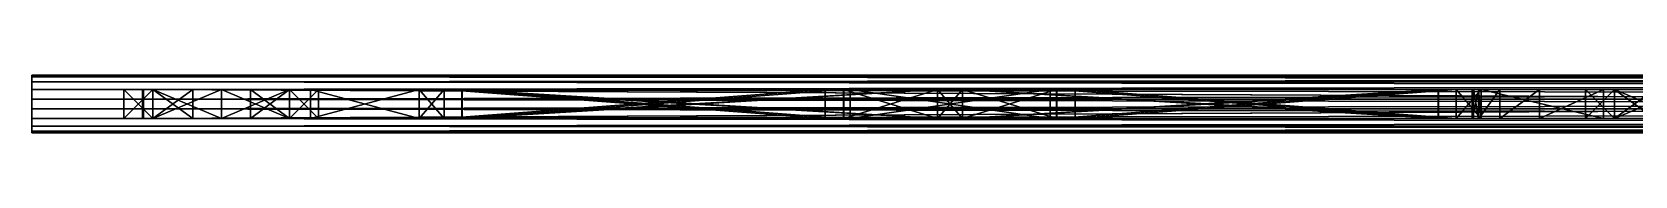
# Model space of a CAD drawing. Extents: x -161 to 273, y -3 to 1.
# Drawn here: x -161.1 to -50.1, y -2.5 to 1.5 of the extents above; entities that cross this region are included whole.
import ezdxf

# ---------------------------------------------------------------- set-up
doc = ezdxf.new("R2010")
doc.units = 0
doc.header["$MEASUREMENT"] = 0
for name, color, linetype in [('Box01', 234, 'Continuous'), ('Box02', 234, 'Continuous'), ('Cylinder01', 173, 'Continuous'), ('Rectangle06', 14, 'Continuous'), ('Rectangle07', 14, 'Continuous'), ('Rectangle08', 14, 'Continuous')]:
    doc.layers.add(name, color=color, linetype=linetype)

msp = doc.modelspace()

# ---------------------------------------------------------------- meshes
at = {"layer": 'Box01'}
mesh = msp.add_polyface(dxfattribs=at)
corners = [(263.89, 0.48, 77.17), (263.89, -1.52, 77.17), (263.89, 0.48, 79.02), (263.89, -1.52, 79.02), (-153.41, 0.48, 77.17), (-153.41, -1.52, 77.17), (-153.41, 0.48, 79.02), (-153.41, -1.52, 79.02)]
mesh.append_faces([[corners[k] for k in face] for face in [(0, 2, 3, 0), (3, 1, 0, 3), (4, 5, 7, 4), (7, 6, 4, 7), (0, 1, 5, 0), (5, 4, 0, 5), (1, 3, 7, 1), (7, 5, 1, 7), (3, 2, 6, 3), (6, 7, 3, 6), (2, 0, 4, 2), (4, 6, 2, 4)]], dxfattribs={"vtx2": -1, "vtx3": -1})
at = {"layer": 'Box02'}
mesh = msp.add_polyface(dxfattribs=at)
corners = [(263.81, 0.48, 17.45), (263.81, -1.52, 17.45), (263.81, 0.48, 19.3), (263.81, -1.52, 19.3), (-153.49, 0.48, 17.45), (-153.49, -1.52, 17.45), (-153.49, 0.48, 19.3), (-153.49, -1.52, 19.3)]
mesh.append_faces([[corners[k] for k in face] for face in [(0, 2, 3, 0), (3, 1, 0, 3), (4, 5, 7, 4), (7, 6, 4, 7), (0, 1, 5, 0), (5, 4, 0, 5), (1, 3, 7, 1), (7, 5, 1, 7), (3, 2, 6, 3), (6, 7, 3, 6), (2, 0, 4, 2), (4, 6, 2, 4)]], dxfattribs={"vtx2": -1, "vtx3": -1})
at = {"layer": 'Cylinder01'}
mesh = msp.add_polyface(dxfattribs=at)
corners = [(272.87, -0.52, 87.73), (272.87, -2.52, 87.73), (272.87, -2.39, 88.42), (272.87, -2.05, 89.02), (272.87, -1.52, 89.47), (272.87, -0.86, 89.7), (272.87, -0.17, 89.7), (272.87, 0.48, 89.47), (272.87, 1.02, 89.02), (272.87, 1.36, 88.42), (272.87, 1.48, 87.73), (272.87, 1.36, 87.05), (272.87, 1.02, 86.45), (272.87, 0.48, 86), (272.87, -0.17, 85.77), (272.87, -0.86, 85.77), (272.87, -1.52, 86), (272.87, -2.05, 86.45), (272.87, -2.39, 87.05), (-161.14, -2.52, 87.73), (-161.14, -2.39, 88.42), (-161.14, -2.05, 89.02), (-161.14, -1.52, 89.47), (-161.14, -0.86, 89.7), (-161.14, -0.17, 89.7), (-161.14, 0.48, 89.47), (-161.14, 1.02, 89.02), (-161.14, 1.36, 88.42), (-161.14, 1.48, 87.73), (-161.14, 1.36, 87.05), (-161.14, 1.02, 86.45), (-161.14, 0.48, 86), (-161.14, -0.17, 85.77), (-161.14, -0.86, 85.77), (-161.14, -1.52, 86), (-161.14, -2.05, 86.45), (-161.14, -2.39, 87.05), (-161.14, -0.52, 87.73)]
mesh.append_faces([[corners[k] for k in face] for face in [(0, 2, 1, 0), (0, 3, 2, 0), (0, 4, 3, 0), (0, 5, 4, 0), (0, 6, 5, 0), (0, 7, 6, 0), (0, 8, 7, 0), (0, 9, 8, 0), (0, 10, 9, 0), (0, 11, 10, 0), (0, 12, 11, 0), (0, 13, 12, 0), (0, 14, 13, 0), (0, 15, 14, 0), (0, 16, 15, 0), (0, 17, 16, 0), (0, 18, 17, 0), (0, 1, 18, 0), (37, 19, 20, 37), (37, 20, 21, 37), (37, 21, 22, 37), (37, 22, 23, 37), (37, 23, 24, 37), (37, 24, 25, 37), (37, 25, 26, 37), (37, 26, 27, 37), (37, 27, 28, 37), (37, 28, 29, 37), (37, 29, 30, 37), (37, 30, 31, 37), (37, 31, 32, 37), (37, 32, 33, 37), (37, 33, 34, 37), (37, 34, 35, 37), (37, 35, 36, 37), (37, 36, 19, 37)]], dxfattribs={"vtx0": -1, "vtx2": -1, "vtx3": -1})
mesh.append_faces([[corners[k] for k in face] for face in [(1, 20, 19, 1), (2, 21, 20, 2), (3, 22, 21, 3), (4, 23, 22, 4), (5, 24, 23, 5), (6, 25, 24, 6), (7, 26, 25, 7), (8, 27, 26, 8), (9, 28, 27, 9), (10, 29, 28, 10), (11, 30, 29, 11), (12, 31, 30, 12), (13, 32, 31, 13), (14, 33, 32, 14), (15, 34, 33, 15), (16, 35, 34, 16), (17, 36, 35, 17), (18, 19, 36, 18)]], dxfattribs={"vtx0": -1, "vtx3": -1})
mesh.append_faces([[corners[k] for k in face] for face in [(1, 2, 20, 1), (2, 3, 21, 2), (3, 4, 22, 3), (4, 5, 23, 4), (5, 6, 24, 5), (6, 7, 25, 6), (7, 8, 26, 7), (8, 9, 27, 8), (9, 10, 28, 9), (10, 11, 29, 10), (11, 12, 30, 11), (12, 13, 31, 12), (13, 14, 32, 13), (14, 15, 33, 14), (15, 16, 34, 15), (16, 17, 35, 16), (17, 18, 36, 17), (18, 1, 19, 18)]], dxfattribs={"vtx2": -1, "vtx3": -1})
at = {"layer": 'Rectangle06'}
mesh = msp.add_polyface(dxfattribs=at)
corners = [(-44.78, 0.48, 14.12), (-42.06, 0.48, 12.55), (-42.06, 0.48, 15.69), (-44.78, -1.52, 14.12), (-42.06, -1.52, 12.55), (-42.06, -1.52, 15.69), (-51.55, 0.48, 18.03), (-46.78, 0.48, 15.28), (-42.06, 0.48, 18), (-42.06, 0.48, 78.74), (-46.78, 0.48, 81.46), (-51.55, 0.48, 78.71), (-51.55, -1.52, 18.03), (-46.78, -1.52, 15.28), (-42.06, -1.52, 18), (-42.06, -1.52, 78.74), (-46.78, -1.52, 81.46), (-51.55, -1.52, 78.71), (-48.78, 0.48, 14.12), (-51.55, 0.48, 15.72), (-51.55, 0.48, 12.52), (-48.78, -1.52, 14.12), (-51.55, -1.52, 15.72), (-51.55, -1.52, 12.52), (-40.06, 0.48, 9.87), (-42.06, 0.48, 9.87), (-42.06, 0.48, 10.24), (-46.78, 0.48, 12.97), (-51.55, 0.48, 10.21), (-51.55, 0.48, 9.87), (-53.55, 0.48, 9.87), (-53.55, 0.48, 86.86), (-51.55, 0.48, 86.86), (-51.55, 0.48, 86.52), (-46.78, 0.48, 83.77), (-42.06, 0.48, 86.49), (-42.06, 0.48, 86.86), (-40.06, 0.48, 86.86), (-40.06, -1.52, 9.87), (-42.06, -1.52, 9.87), (-42.06, -1.52, 10.24), (-46.78, -1.52, 12.97), (-51.55, -1.52, 10.21), (-51.55, -1.52, 9.87), (-53.55, -1.52, 9.87), (-53.55, -1.52, 86.86), (-51.55, -1.52, 86.86), (-51.55, -1.52, 86.52), (-46.78, -1.52, 83.77), (-42.06, -1.52, 86.49), (-42.06, -1.52, 86.86), (-40.06, -1.52, 86.86), (-42.06, 0.48, 81.05), (-42.06, 0.48, 84.18), (-44.78, 0.48, 82.61), (-42.06, -1.52, 81.05), (-42.06, -1.52, 84.18), (-44.78, -1.52, 82.61), (-51.55, 0.48, 84.21), (-51.55, 0.48, 81.02), (-48.78, 0.48, 82.61), (-51.55, -1.52, 84.21), (-51.55, -1.52, 81.02), (-48.78, -1.52, 82.61)]
mesh.append_faces([[corners[k] for k in face] for face in [(37, 8, 2, 37), (37, 52, 9, 37), (59, 10, 54, 59), (35, 53, 37, 35), (34, 60, 53, 34), (30, 58, 33, 30), (30, 11, 59, 30), (30, 19, 6, 30), (28, 20, 30, 28), (27, 7, 18, 27), (27, 0, 7, 27), (26, 24, 0, 26), (51, 5, 14, 51), (51, 15, 55, 51), (62, 57, 16, 62), (49, 51, 56, 49), (48, 56, 63, 48), (44, 47, 61, 44), (44, 62, 17, 44), (44, 12, 22, 44), (42, 44, 23, 42), (41, 21, 13, 41), (41, 13, 3, 41), (40, 3, 38, 40)]], dxfattribs={"vtx0": -1, "vtx1": -1, "vtx2": -1, "vtx3": -1})
mesh.append_faces([[corners[k] for k in face] for face in [(37, 1, 24, 37), (54, 10, 52, 54), (34, 53, 35, 34), (33, 60, 34, 33), (30, 33, 31, 30), (27, 20, 28, 27), (26, 0, 27, 26)]], dxfattribs={"vtx0": -1, "vtx1": -1, "vtx3": -1})
mesh.append_faces([[corners[k] for k in face] for face in [(53, 60, 59, 53), (59, 54, 53, 59), (24, 1, 0, 24), (18, 7, 6, 18), (6, 19, 18, 6), (7, 0, 2, 7), (2, 8, 7, 2), (37, 2, 1, 37), (37, 9, 8, 37), (37, 53, 52, 37), (52, 10, 9, 52), (59, 11, 10, 59), (33, 58, 60, 33), (30, 59, 58, 30), (30, 6, 11, 30), (30, 20, 19, 30), (27, 18, 20, 27), (56, 62, 63, 56), (62, 56, 57, 62), (38, 3, 4, 38), (21, 12, 13, 21), (12, 21, 22, 12), (13, 5, 3, 13), (5, 13, 14, 5), (51, 4, 5, 51), (51, 14, 15, 51), (51, 55, 56, 51), (55, 15, 16, 55), (62, 16, 17, 62), (47, 63, 61, 47), (44, 61, 62, 44), (44, 17, 12, 44), (44, 22, 23, 44), (41, 23, 21, 41)]], dxfattribs={"vtx0": -1, "vtx2": -1, "vtx3": -1})
mesh.append_faces([[corners[k] for k in face] for face in [(0, 4, 3, 0), (1, 5, 4, 1), (2, 3, 5, 2), (6, 13, 12, 6), (7, 14, 13, 7), (8, 15, 14, 8), (9, 16, 15, 9), (10, 17, 16, 10), (11, 12, 17, 11), (18, 22, 21, 18), (19, 23, 22, 19), (20, 21, 23, 20), (24, 39, 38, 24), (25, 40, 39, 25), (26, 41, 40, 26), (27, 42, 41, 27), (28, 43, 42, 28), (29, 44, 43, 29), (30, 45, 44, 30), (31, 46, 45, 31), (32, 47, 46, 32), (33, 48, 47, 33), (34, 49, 48, 34), (35, 50, 49, 35), (36, 51, 50, 36), (37, 38, 51, 37), (52, 56, 55, 52), (53, 57, 56, 53), (54, 55, 57, 54), (58, 62, 61, 58), (59, 63, 62, 59), (60, 61, 63, 60), (35, 37, 36, 35), (31, 33, 32, 31), (28, 30, 29, 28), (40, 38, 39, 40)]], dxfattribs={"vtx0": -1, "vtx3": -1})
mesh.append_faces([[corners[k] for k in face] for face in [(51, 38, 4, 51), (57, 55, 16, 57), (48, 49, 56, 48), (47, 48, 63, 47), (44, 45, 47, 44), (41, 42, 23, 41), (40, 41, 3, 40)]], dxfattribs={"vtx1": -1, "vtx2": -1, "vtx3": -1})
mesh.append_faces([[corners[k] for k in face] for face in [(0, 1, 4, 0), (1, 2, 5, 1), (2, 0, 3, 2), (6, 7, 13, 6), (7, 8, 14, 7), (8, 9, 15, 8), (9, 10, 16, 9), (10, 11, 17, 10), (11, 6, 12, 11), (18, 19, 22, 18), (19, 20, 23, 19), (20, 18, 21, 20), (24, 25, 39, 24), (25, 26, 40, 25), (26, 27, 41, 26), (27, 28, 42, 27), (28, 29, 43, 28), (29, 30, 44, 29), (30, 31, 45, 30), (31, 32, 46, 31), (32, 33, 47, 32), (33, 34, 48, 33), (34, 35, 49, 34), (35, 36, 50, 35), (36, 37, 51, 36), (37, 24, 38, 37), (52, 53, 56, 52), (53, 54, 57, 53), (54, 52, 55, 54), (58, 59, 62, 58), (59, 60, 63, 59), (60, 58, 61, 60), (26, 25, 24, 26), (49, 50, 51, 49), (45, 46, 47, 45), (42, 43, 44, 42)]], dxfattribs={"vtx2": -1, "vtx3": -1})
at = {"layer": 'Rectangle07'}
mesh = msp.add_polyface(dxfattribs=at)
corners = [(-132.6, 0.48, 20.6), (-132.6, 0.48, 47.31), (-132.6, -1.52, 47.31), (-132.6, -1.52, 20.6), (-132.6, 0.48, 49.16), (-132.6, 0.48, 75.89), (-132.6, -1.52, 75.89), (-134.33, 0.48, 49.16), (-141.85, 0.48, 49.16), (-141.85, -1.52, 49.16), (-134.33, -1.52, 49.16), (-141.85, 0.48, 47.31), (-141.85, -1.52, 47.31), (-134.33, 0.48, 47.31), (-134.33, -1.52, 47.31), (-134.33, 0.48, 10.17), (-134.33, -1.52, 10.17), (-132.6, 0.48, 10.17), (-132.6, -1.52, 10.17), (-132.6, 0.48, 86.68), (-134.33, 0.48, 86.68), (-134.33, -1.52, 86.68), (-132.6, -1.52, 86.68), (-132.6, 0.48, 17.44), (-132.6, -1.52, 49.16), (-132.6, -1.52, 17.44)]
mesh.append_faces([[corners[k] for k in face] for face in [(7, 4, 1, 7), (1, 13, 7, 1), (0, 23, 13, 0), (10, 2, 24, 10), (2, 10, 14, 2), (3, 14, 25, 3)]], dxfattribs={"vtx0": -1, "vtx1": -1, "vtx2": -1, "vtx3": -1})
mesh.append_faces([[corners[k] for k in face] for face in [(20, 4, 7, 20), (19, 5, 20, 19), (13, 23, 15, 13), (7, 13, 8, 7), (0, 13, 1, 0)]], dxfattribs={"vtx0": -1, "vtx1": -1, "vtx3": -1})
mesh.append_faces([[corners[k] for k in face] for face in [(20, 5, 4, 20), (21, 24, 6, 21)]], dxfattribs={"vtx0": -1, "vtx2": -1, "vtx3": -1})
mesh.append_faces([[corners[k] for k in face] for face in [(0, 2, 3, 0), (7, 9, 10, 7), (8, 12, 9, 8), (11, 14, 12, 11), (13, 16, 14, 13), (15, 18, 16, 15), (19, 21, 22, 19), (20, 10, 21, 20), (15, 23, 17, 15), (8, 13, 11, 8)]], dxfattribs={"vtx0": -1, "vtx3": -1})
mesh.append_faces([[corners[k] for k in face] for face in [(21, 10, 24, 21), (22, 21, 6, 22), (14, 16, 25, 14), (10, 9, 14, 10), (3, 2, 14, 3)]], dxfattribs={"vtx1": -1, "vtx2": -1, "vtx3": -1})
mesh.append_faces([[corners[k] for k in face] for face in [(0, 1, 2, 0), (4, 5, 6, 4), (7, 8, 9, 7), (8, 11, 12, 8), (11, 13, 14, 11), (13, 15, 16, 13), (15, 17, 18, 15), (19, 20, 21, 19), (20, 7, 10, 20), (16, 18, 25, 16), (9, 12, 14, 9)]], dxfattribs={"vtx2": -1, "vtx3": -1})
mesh = msp.add_polyface(dxfattribs=at)
corners = [(-132.6, 0.48, 47.31), (-106.2, 0.48, 47.31), (-106.2, -1.52, 47.31), (-132.6, -1.52, 47.31), (-106.2, 0.48, 42.56), (-132.6, 0.48, 20.6), (-132.6, -1.52, 20.6), (-132.6, 0.48, 75.89), (-106.2, 0.48, 53.93), (-106.2, -1.52, 53.93), (-132.6, -1.52, 75.89), (-106.2, 0.48, 49.16), (-132.6, 0.48, 49.16), (-132.6, -1.52, 49.16), (-131.37, 0.48, 19.3), (-104.94, 0.48, 41.29), (-104.94, -1.52, 41.29), (-131.37, -1.52, 19.3), (-131.34, 0.48, 77.17), (-98.42, -1.52, 77.17), (-131.34, -1.52, 77.17), (-104.91, 0.48, 55.18), (-132.6, 0.48, 10.17), (-132.6, 0.48, 17.44), (-132.6, -1.52, 17.44), (-132.6, -1.52, 10.17), (-98.42, 0.48, 17.44), (-98.42, -1.52, 17.44), (-98.42, 0.48, 79.02), (-132.6, 0.48, 79.02), (-132.6, -1.52, 79.02), (-132.6, 0.48, 86.68), (-132.6, -1.52, 86.68), (-104.47, 0.48, 53.32), (-104.47, -1.52, 53.32), (-104.91, -1.52, 55.18), (-106.2, -1.52, 42.56), (-106.2, -1.52, 49.16), (-98.42, -1.52, 79.02)]
mesh.append_faces([[corners[k] for k in face] for face in [(7, 21, 33, 7), (29, 18, 7, 29), (14, 23, 5, 14), (10, 34, 35, 10), (30, 10, 20, 30), (17, 6, 24, 17)]], dxfattribs={"vtx0": -1, "vtx1": -1, "vtx2": -1, "vtx3": -1})
mesh.append_faces([[corners[k] for k in face] for face in [(14, 4, 15, 14), (0, 11, 1, 0), (29, 7, 31, 29)]], dxfattribs={"vtx0": -1, "vtx1": -1, "vtx3": -1})
mesh.append_faces([[corners[k] for k in face] for face in [(7, 18, 21, 7), (14, 5, 4, 14), (0, 12, 11, 0), (14, 26, 23, 14), (10, 35, 20, 10), (17, 36, 6, 17), (3, 37, 13, 3), (17, 24, 27, 17)]], dxfattribs={"vtx0": -1, "vtx2": -1, "vtx3": -1})
mesh.append_faces([[corners[k] for k in face] for face in [(0, 2, 3, 0), (7, 9, 10, 7), (12, 10, 13, 12), (14, 16, 17, 14), (18, 19, 20, 18), (22, 24, 25, 22), (23, 27, 24, 23), (29, 32, 30, 29)]], dxfattribs={"vtx0": -1, "vtx3": -1})
mesh.append_faces([[corners[k] for k in face] for face in [(17, 16, 36, 17), (3, 2, 37, 3), (30, 32, 10, 30), (38, 30, 20, 38)]], dxfattribs={"vtx1": -1, "vtx2": -1, "vtx3": -1})
mesh.append_faces([[corners[k] for k in face] for face in [(0, 1, 2, 0), (4, 5, 6, 4), (7, 8, 9, 7), (11, 12, 13, 11), (14, 15, 16, 14), (21, 18, 20, 21), (22, 23, 24, 22), (23, 26, 27, 23), (28, 29, 30, 28), (29, 31, 32, 29)]], dxfattribs={"vtx2": -1, "vtx3": -1})
mesh = msp.add_polyface(dxfattribs=at)
corners = [(-106.2, 0.48, 47.31), (-106.2, 0.48, 42.56), (-106.2, -1.52, 42.56), (-106.2, -1.52, 47.31), (-132.6, -1.52, 20.6), (-104.47, 0.48, 43.14), (-104.47, 0.48, 53.32), (-104.47, -1.52, 53.32), (-104.47, -1.52, 43.14), (-90.63, -1.52, 53.32), (-106.2, 0.48, 53.93), (-106.2, 0.48, 49.16), (-106.2, -1.52, 49.16), (-106.2, -1.52, 53.93), (-132.6, -1.52, 49.16), (-104.94, 0.48, 41.29), (-98.42, 0.48, 41.29), (-98.42, -1.52, 41.29), (-104.94, -1.52, 41.29), (-98.42, 0.48, 19.3), (-131.37, 0.48, 19.3), (-131.37, -1.52, 19.3), (-98.42, -1.52, 19.3), (-131.34, 0.48, 77.17), (-98.42, 0.48, 77.17), (-98.42, -1.52, 77.17), (-98.42, 0.48, 55.18), (-104.91, 0.48, 55.18), (-104.91, -1.52, 55.18), (-131.34, -1.52, 77.17), (-98.42, 0.48, 79.02), (-132.6, -1.52, 79.02), (-98.42, -1.52, 79.02), (-132.6, 0.48, 75.89), (-90.63, 0.48, 43.14), (-132.6, 0.48, 79.02), (-98.42, 0.48, 17.44), (-132.6, -1.52, 75.89), (-90.63, -1.52, 43.14), (-96.69, -1.52, 55.18), (-98.42, -1.52, 55.18), (-98.42, -1.52, 17.44)]
mesh.append_faces([[corners[k] for k in face] for face in [(15, 1, 5, 15), (0, 11, 6, 0), (18, 8, 2, 18), (3, 7, 12, 3), (7, 39, 40, 7)]], dxfattribs={"vtx0": -1, "vtx1": -1, "vtx2": -1, "vtx3": -1})
mesh.append_faces([[corners[k] for k in face] for face in [(30, 23, 35, 30), (19, 36, 20, 19)]], dxfattribs={"vtx0": -1, "vtx1": -1, "vtx3": -1})
mesh.append_faces([[corners[k] for k in face] for face in [(6, 10, 33, 6), (15, 5, 34, 15), (5, 1, 0, 5), (0, 6, 5, 0), (6, 11, 10, 6), (6, 27, 26, 6), (30, 24, 23, 30), (7, 37, 13, 7), (18, 38, 8, 18), (8, 3, 2, 8), (3, 8, 7, 3), (7, 13, 12, 7), (7, 40, 28, 7), (32, 29, 25, 32)]], dxfattribs={"vtx0": -1, "vtx2": -1, "vtx3": -1})
mesh.append_faces([[corners[k] for k in face] for face in [(0, 2, 3, 0), (1, 4, 2, 1), (5, 7, 8, 5), (6, 9, 7, 6), (10, 12, 13, 10), (11, 14, 12, 11), (15, 17, 18, 15), (19, 21, 22, 19), (27, 29, 28, 27), (30, 31, 32, 30)]], dxfattribs={"vtx0": -1, "vtx3": -1})
mesh.append_faces([[corners[k] for k in face] for face in [(22, 21, 41, 22)]], dxfattribs={"vtx1": -1, "vtx2": -1, "vtx3": -1})
mesh.append_faces([[corners[k] for k in face] for face in [(0, 1, 2, 0), (5, 6, 7, 5), (10, 11, 12, 10), (15, 16, 17, 15), (19, 20, 21, 19), (23, 24, 25, 23), (26, 27, 28, 26)]], dxfattribs={"vtx2": -1, "vtx3": -1})
mesh = msp.add_polyface(dxfattribs=at)
corners = [(-90.63, 0.48, 43.14), (-104.47, -1.52, 43.14), (-90.63, -1.52, 43.14), (-90.63, 0.48, 53.32), (-90.63, -1.52, 53.32), (-88.9, 0.48, 42.56), (-88.9, 0.48, 47.31), (-88.9, -1.52, 47.31), (-90.19, 0.48, 55.18), (-96.69, 0.48, 55.18), (-96.69, -1.52, 55.18), (-90.19, -1.52, 55.18), (-96.69, 0.48, 77.17), (-96.69, -1.52, 77.17), (-96.69, 0.48, 19.3), (-96.69, 0.48, 41.29), (-96.69, -1.52, 41.29), (-96.69, -1.52, 19.3), (-90.16, 0.48, 41.29), (-90.16, -1.52, 41.29), (-96.69, 0.48, 10.17), (-96.69, 0.48, 17.44), (-96.69, -1.52, 17.44), (-96.69, -1.52, 10.17), (-96.69, 0.48, 79.02), (-96.69, 0.48, 86.68), (-96.69, -1.52, 86.68), (-96.69, -1.52, 79.02), (-98.42, 0.48, 41.29), (-104.94, 0.48, 41.29), (-88.9, 0.48, 53.94), (-88.9, 0.48, 49.16), (-98.42, 0.48, 17.44), (-104.94, -1.52, 41.29), (-98.42, -1.52, 41.29), (-88.9, -1.52, 42.56), (-88.9, -1.52, 49.16), (-88.9, -1.52, 53.94)]
mesh.append_faces([[corners[k] for k in face] for face in [(3, 31, 6, 3), (3, 8, 31, 3), (18, 0, 5, 18), (15, 28, 0, 15), (14, 21, 32, 14), (4, 7, 36, 4), (4, 36, 11, 4), (19, 35, 2, 19), (16, 2, 34, 16)]], dxfattribs={"vtx0": -1, "vtx1": -1, "vtx2": -1, "vtx3": -1})
mesh.append_faces([[corners[k] for k in face] for face in [(15, 0, 18, 15), (14, 28, 15, 14)]], dxfattribs={"vtx0": -1, "vtx1": -1, "vtx3": -1})
mesh.append_faces([[corners[k] for k in face] for face in [(0, 28, 29, 0), (5, 0, 3, 5), (3, 6, 5, 3), (8, 30, 31, 8), (3, 9, 8, 3), (2, 33, 34, 2), (35, 4, 2, 35), (4, 35, 7, 4), (11, 36, 37, 11), (4, 11, 10, 4)]], dxfattribs={"vtx0": -1, "vtx2": -1, "vtx3": -1})
mesh.append_faces([[corners[k] for k in face] for face in [(0, 1, 2, 0), (3, 2, 4, 3), (8, 10, 11, 8), (9, 13, 10, 9), (14, 16, 17, 14), (15, 19, 16, 15), (20, 22, 23, 20), (24, 26, 27, 24)]], dxfattribs={"vtx0": -1, "vtx3": -1})
mesh.append_faces([[corners[k] for k in face] for face in [(16, 19, 2, 16), (17, 16, 34, 17)]], dxfattribs={"vtx1": -1, "vtx2": -1, "vtx3": -1})
mesh.append_faces([[corners[k] for k in face] for face in [(3, 0, 2, 3), (5, 6, 7, 5), (8, 9, 10, 8), (9, 12, 13, 9), (14, 15, 16, 14), (15, 18, 19, 15), (20, 21, 22, 20), (24, 25, 26, 24)]], dxfattribs={"vtx2": -1, "vtx3": -1})
mesh = msp.add_polyface(dxfattribs=at)
corners = [(-90.63, 0.48, 43.14), (-104.47, 0.48, 43.14), (-104.47, -1.52, 43.14), (-104.47, 0.48, 53.32), (-90.63, 0.48, 53.32), (-90.63, -1.52, 53.32), (-98.42, 0.48, 41.29), (-98.42, 0.48, 19.3), (-98.42, -1.52, 19.3), (-98.42, -1.52, 41.29), (-98.42, 0.48, 77.17), (-98.42, 0.48, 55.18), (-98.42, -1.52, 55.18), (-98.42, -1.52, 77.17), (-104.91, -1.52, 55.18), (-98.42, 0.48, 17.44), (-98.42, 0.48, 10.17), (-98.42, -1.52, 10.17), (-98.42, -1.52, 17.44), (-96.69, 0.48, 10.17), (-96.69, -1.52, 10.17), (-96.69, 0.48, 86.68), (-98.42, 0.48, 86.68), (-98.42, -1.52, 86.68), (-96.69, -1.52, 86.68), (-98.42, 0.48, 79.02), (-98.42, -1.52, 79.02), (-96.69, 0.48, 77.17), (-96.69, 0.48, 55.18), (-96.69, 0.48, 19.3), (-96.69, 0.48, 79.02), (-96.69, 0.48, 17.44), (-96.69, -1.52, 55.18), (-96.69, -1.52, 77.17), (-104.47, -1.52, 53.32), (-96.69, -1.52, 19.3), (-96.69, -1.52, 79.02), (-96.69, -1.52, 17.44)]
mesh.append_faces([[corners[k] for k in face] for face in [(3, 11, 28, 3), (30, 10, 25, 30), (30, 27, 10, 30), (29, 15, 7, 29), (36, 26, 13, 36), (36, 13, 33, 36), (35, 8, 18, 35), (35, 18, 37, 35)]], dxfattribs={"vtx0": -1, "vtx1": -1, "vtx2": -1, "vtx3": -1})
mesh.append_faces([[corners[k] for k in face] for face in [(3, 28, 4, 3), (30, 25, 21, 30), (15, 31, 16, 15)]], dxfattribs={"vtx0": -1, "vtx1": -1, "vtx3": -1})
mesh.append_faces([[corners[k] for k in face] for face in [(10, 27, 28, 10), (28, 11, 10, 28), (29, 7, 6, 29), (13, 32, 33, 13), (32, 13, 12, 32), (35, 9, 8, 35)]], dxfattribs={"vtx0": -1, "vtx2": -1, "vtx3": -1})
mesh.append_faces([[corners[k] for k in face] for face in [(6, 8, 9, 6), (10, 12, 13, 10), (11, 14, 12, 11), (15, 17, 18, 15), (16, 20, 17, 16), (21, 23, 24, 21), (22, 26, 23, 22), (21, 25, 22, 21), (16, 31, 19, 16)]], dxfattribs={"vtx0": -1, "vtx3": -1})
mesh.append_faces([[corners[k] for k in face] for face in [(34, 5, 32, 34), (36, 24, 26, 36), (18, 17, 37, 18)]], dxfattribs={"vtx1": -1, "vtx2": -1, "vtx3": -1})
mesh.append_faces([[corners[k] for k in face] for face in [(0, 1, 2, 0), (3, 4, 5, 3), (6, 7, 8, 6), (10, 11, 12, 10), (15, 16, 17, 15), (16, 19, 20, 16), (21, 22, 23, 21), (22, 25, 26, 22), (24, 23, 26, 24), (17, 20, 37, 17)]], dxfattribs={"vtx2": -1, "vtx3": -1})
mesh = msp.add_polyface(dxfattribs=at)
corners = [(-62.5, 0.48, 20.6), (-88.9, 0.48, 42.56), (-88.9, -1.52, 42.56), (-88.9, -1.52, 47.31), (-88.9, 0.48, 47.31), (-62.5, 0.48, 47.31), (-62.5, -1.52, 47.31), (-88.9, 0.48, 53.94), (-62.5, 0.48, 75.89), (-62.5, -1.52, 75.89), (-88.9, -1.52, 53.94), (-62.5, 0.48, 49.16), (-88.9, 0.48, 49.16), (-88.9, -1.52, 49.16), (-96.69, 0.48, 77.17), (-63.76, 0.48, 77.17), (-63.76, -1.52, 77.17), (-96.69, -1.52, 77.17), (-90.19, 0.48, 55.18), (-90.19, -1.52, 55.18), (-63.74, 0.48, 19.3), (-96.69, 0.48, 19.3), (-96.69, -1.52, 19.3), (-63.74, -1.52, 19.3), (-90.16, 0.48, 41.29), (-90.16, -1.52, 41.29), (-96.69, 0.48, 17.44), (-62.5, 0.48, 17.44), (-62.5, -1.52, 17.44), (-96.69, -1.52, 17.44), (-62.5, 0.48, 79.02), (-96.69, 0.48, 79.02), (-96.69, -1.52, 79.02), (-62.5, -1.52, 79.02), (-62.5, -1.52, 49.16), (-62.5, -1.52, 20.6)]
mesh.append_faces([[corners[k] for k in face] for face in [(15, 7, 18, 15), (24, 1, 20, 24), (30, 14, 31, 30), (20, 27, 21, 20)]], dxfattribs={"vtx0": -1, "vtx1": -1, "vtx3": -1})
mesh.append_faces([[corners[k] for k in face] for face in [(4, 12, 11, 4), (15, 8, 7, 15), (20, 1, 0, 20), (30, 15, 14, 30), (21, 27, 26, 21), (3, 34, 13, 3), (16, 10, 9, 16), (23, 35, 2, 23), (33, 17, 16, 33), (22, 29, 28, 22)]], dxfattribs={"vtx0": -1, "vtx2": -1, "vtx3": -1})
mesh.append_faces([[corners[k] for k in face] for face in [(1, 3, 2, 1), (4, 6, 3, 4), (7, 9, 10, 7), (12, 10, 13, 12), (14, 16, 17, 14), (15, 19, 16, 15), (20, 22, 23, 20), (24, 23, 25, 24), (26, 28, 29, 26), (30, 32, 33, 30)]], dxfattribs={"vtx0": -1, "vtx3": -1})
mesh.append_faces([[corners[k] for k in face] for face in [(16, 19, 10, 16), (25, 23, 2, 25), (33, 32, 17, 33), (23, 22, 28, 23)]], dxfattribs={"vtx1": -1, "vtx2": -1, "vtx3": -1})
mesh.append_faces([[corners[k] for k in face] for face in [(0, 1, 2, 0), (4, 5, 6, 4), (7, 8, 9, 7), (11, 12, 13, 11), (12, 7, 10, 12), (14, 15, 16, 14), (15, 18, 19, 15), (20, 21, 22, 20), (24, 20, 23, 24), (26, 27, 28, 26), (30, 31, 32, 30)]], dxfattribs={"vtx2": -1, "vtx3": -1})
mesh = msp.add_polyface(dxfattribs=at)
corners = [(-62.5, 0.48, 20.6), (-88.9, -1.52, 42.56), (-62.5, -1.52, 20.6), (-62.5, 0.48, 47.31), (-62.5, -1.52, 47.31), (-62.5, 0.48, 75.89), (-62.5, 0.48, 49.16), (-62.5, -1.52, 49.16), (-62.5, -1.52, 75.89), (-88.9, -1.52, 49.16), (-62.5, 0.48, 17.44), (-62.5, 0.48, 10.17), (-62.5, -1.52, 10.17), (-62.5, -1.52, 17.44), (-60.77, 0.48, 10.17), (-60.77, -1.52, 10.17), (-60.77, 0.48, 86.68), (-62.5, 0.48, 86.68), (-62.5, -1.52, 86.68), (-62.5, 0.48, 79.02), (-62.5, -1.52, 79.02), (-88.9, 0.48, 47.31), (-61.3, 0.48, 49.16), (-60.97, 0.48, 49.16), (-61.41, 0.48, 49.16), (-60.77, 0.48, 47.31), (-63.76, 0.48, 77.17), (-63.74, 0.48, 19.3), (-88.9, -1.52, 47.31), (-60.77, -1.52, 86.68), (-61.3, -1.52, 49.16), (-60.97, -1.52, 49.16), (-61.41, -1.52, 49.16), (-60.77, -1.52, 47.31), (-63.76, -1.52, 77.17), (-63.74, -1.52, 19.3)]
mesh.append_faces([[corners[k] for k in face] for face in [(19, 5, 26, 19), (24, 5, 19, 24), (24, 3, 6, 24), (10, 3, 25, 10), (27, 0, 10, 27), (20, 34, 8, 20), (32, 20, 8, 32), (32, 7, 4, 32), (13, 33, 4, 13), (35, 13, 2, 35)]], dxfattribs={"vtx0": -1, "vtx1": -1, "vtx2": -1, "vtx3": -1})
mesh.append_faces([[corners[k] for k in face] for face in [(22, 19, 23, 22), (24, 19, 22, 24), (10, 25, 11, 10)]], dxfattribs={"vtx0": -1, "vtx1": -1, "vtx3": -1})
mesh.append_faces([[corners[k] for k in face] for face in [(6, 3, 21, 6), (24, 6, 5, 24), (10, 0, 3, 10), (7, 28, 4, 7), (32, 8, 7, 32), (13, 4, 2, 13)]], dxfattribs={"vtx0": -1, "vtx2": -1, "vtx3": -1})
mesh.append_faces([[corners[k] for k in face] for face in [(0, 1, 2, 0), (3, 2, 4, 3), (5, 7, 8, 5), (6, 9, 7, 6), (10, 12, 13, 10), (11, 15, 12, 11), (17, 20, 18, 17), (16, 19, 17, 16), (11, 25, 14, 11)]], dxfattribs={"vtx0": -1, "vtx3": -1})
mesh.append_faces([[corners[k] for k in face] for face in [(30, 31, 20, 30), (32, 30, 20, 32), (13, 12, 33, 13)]], dxfattribs={"vtx1": -1, "vtx2": -1, "vtx3": -1})
mesh.append_faces([[corners[k] for k in face] for face in [(3, 0, 2, 3), (5, 6, 7, 5), (10, 11, 12, 10), (11, 14, 15, 11), (16, 17, 18, 16), (17, 19, 20, 17), (29, 18, 20, 29), (12, 15, 33, 12)]], dxfattribs={"vtx2": -1, "vtx3": -1})
mesh = msp.add_polyface(dxfattribs=at)
corners = [(-60.77, 0.48, 10.17), (-60.77, 0.48, 47.31), (-60.77, -1.52, 47.31), (-60.77, -1.52, 10.17), (-52.3, 0.48, 47.31), (-52.3, -1.52, 47.31), (-52.3, 0.48, 49.16), (-52.3, -1.52, 49.16), (-56.74, 0.48, 49.16), (-56.74, -1.52, 49.16), (-59.49, 0.48, 49.16), (-59.49, -1.52, 49.16), (-60.93, 0.48, 49.16), (-60.93, -1.52, 49.16), (-61.41, 0.48, 49.16), (-61.41, -1.52, 49.16), (-61.3, 0.48, 49.16), (-61.3, -1.52, 49.16), (-60.97, 0.48, 49.16), (-60.97, -1.52, 49.16), (-60.77, 0.48, 49.16), (-60.77, -1.52, 49.16), (-60.77, 0.48, 86.68), (-60.77, -1.52, 86.68), (-62.5, -1.52, 86.68), (-62.5, 0.48, 79.02), (-62.5, 0.48, 47.31), (-62.5, -1.52, 79.02), (-62.5, -1.52, 47.31)]
mesh.append_faces([[corners[k] for k in face] for face in [(1, 26, 14, 1), (2, 15, 28, 2)]], dxfattribs={"vtx0": -1, "vtx1": -1, "vtx2": -1, "vtx3": -1})
mesh.append_faces([[corners[k] for k in face] for face in [(20, 25, 22, 20), (18, 25, 20, 18), (1, 8, 4, 1)]], dxfattribs={"vtx0": -1, "vtx1": -1, "vtx3": -1})
mesh.append_faces([[corners[k] for k in face] for face in [(1, 10, 8, 1), (1, 12, 10, 1), (1, 14, 12, 1), (2, 9, 11, 2), (2, 11, 13, 2), (2, 13, 15, 2)]], dxfattribs={"vtx0": -1, "vtx2": -1, "vtx3": -1})
mesh.append_faces([[corners[k] for k in face] for face in [(0, 2, 3, 0), (1, 5, 2, 1), (4, 7, 5, 4), (6, 9, 7, 6), (8, 11, 9, 8), (10, 13, 11, 10), (12, 15, 13, 12), (14, 17, 15, 14), (16, 19, 17, 16), (18, 21, 19, 18), (20, 23, 21, 20), (22, 24, 23, 22), (4, 8, 6, 4)]], dxfattribs={"vtx0": -1, "vtx3": -1})
mesh.append_faces([[corners[k] for k in face] for face in [(21, 23, 27, 21), (19, 21, 27, 19), (2, 5, 9, 2)]], dxfattribs={"vtx1": -1, "vtx2": -1, "vtx3": -1})
mesh.append_faces([[corners[k] for k in face] for face in [(0, 1, 2, 0), (1, 4, 5, 1), (4, 6, 7, 4), (6, 8, 9, 6), (8, 10, 11, 8), (10, 12, 13, 10), (12, 14, 15, 12), (14, 16, 17, 14), (16, 18, 19, 16), (18, 20, 21, 18), (20, 22, 23, 20), (5, 7, 9, 5)]], dxfattribs={"vtx2": -1, "vtx3": -1})
at = {"layer": 'Rectangle08'}
mesh = msp.add_polyface(dxfattribs=at)
corners = [(-146.01, 0.48, 14.12), (-143.3, 0.48, 12.55), (-143.3, 0.48, 15.69), (-146.01, -1.52, 14.12), (-143.3, -1.52, 12.55), (-143.3, -1.52, 15.69), (-152.78, 0.48, 18.03), (-148.01, 0.48, 15.28), (-143.3, 0.48, 18), (-143.3, 0.48, 78.74), (-148.01, 0.48, 81.46), (-152.78, 0.48, 78.71), (-152.78, -1.52, 18.03), (-148.01, -1.52, 15.28), (-143.3, -1.52, 18), (-143.3, -1.52, 78.74), (-148.01, -1.52, 81.46), (-152.78, -1.52, 78.71), (-150.01, 0.48, 14.12), (-152.78, 0.48, 15.72), (-152.78, 0.48, 12.52), (-150.01, -1.52, 14.12), (-152.78, -1.52, 15.72), (-152.78, -1.52, 12.52), (-141.3, 0.48, 9.87), (-143.3, 0.48, 9.87), (-143.3, 0.48, 10.24), (-148.01, 0.48, 12.97), (-152.78, 0.48, 10.21), (-152.78, 0.48, 9.87), (-154.78, 0.48, 9.87), (-154.78, 0.48, 86.86), (-152.78, 0.48, 86.86), (-152.78, 0.48, 86.52), (-148.01, 0.48, 83.77), (-143.3, 0.48, 86.49), (-143.3, 0.48, 86.86), (-141.3, 0.48, 86.86), (-141.3, -1.52, 9.87), (-143.3, -1.52, 9.87), (-143.3, -1.52, 10.24), (-148.01, -1.52, 12.97), (-152.78, -1.52, 10.21), (-152.78, -1.52, 9.87), (-154.78, -1.52, 9.87), (-154.78, -1.52, 86.86), (-152.78, -1.52, 86.86), (-152.78, -1.52, 86.52), (-148.01, -1.52, 83.77), (-143.3, -1.52, 86.49), (-143.3, -1.52, 86.86), (-141.3, -1.52, 86.86), (-143.3, 0.48, 81.05), (-143.3, 0.48, 84.18), (-146.01, 0.48, 82.61), (-143.3, -1.52, 81.05), (-143.3, -1.52, 84.18), (-146.01, -1.52, 82.61), (-152.78, 0.48, 84.21), (-152.78, 0.48, 81.02), (-150.01, 0.48, 82.61), (-152.78, -1.52, 84.21), (-152.78, -1.52, 81.02), (-150.01, -1.52, 82.61)]
mesh.append_faces([[corners[k] for k in face] for face in [(37, 8, 2, 37), (37, 52, 9, 37), (59, 10, 54, 59), (35, 53, 37, 35), (34, 60, 53, 34), (30, 58, 33, 30), (30, 11, 59, 30), (30, 19, 6, 30), (28, 20, 30, 28), (27, 7, 18, 27), (27, 0, 7, 27), (26, 24, 0, 26), (51, 5, 14, 51), (51, 15, 55, 51), (62, 57, 16, 62), (49, 51, 56, 49), (48, 56, 63, 48), (44, 47, 61, 44), (44, 62, 17, 44), (44, 12, 22, 44), (42, 44, 23, 42), (41, 21, 13, 41), (41, 13, 3, 41), (40, 3, 38, 40)]], dxfattribs={"vtx0": -1, "vtx1": -1, "vtx2": -1, "vtx3": -1})
mesh.append_faces([[corners[k] for k in face] for face in [(37, 1, 24, 37), (54, 10, 52, 54), (34, 53, 35, 34), (33, 60, 34, 33), (30, 33, 31, 30), (27, 20, 28, 27), (26, 0, 27, 26)]], dxfattribs={"vtx0": -1, "vtx1": -1, "vtx3": -1})
mesh.append_faces([[corners[k] for k in face] for face in [(53, 60, 59, 53), (59, 54, 53, 59), (24, 1, 0, 24), (18, 7, 6, 18), (6, 19, 18, 6), (7, 0, 2, 7), (2, 8, 7, 2), (37, 2, 1, 37), (37, 9, 8, 37), (37, 53, 52, 37), (52, 10, 9, 52), (59, 11, 10, 59), (33, 58, 60, 33), (30, 59, 58, 30), (30, 6, 11, 30), (30, 20, 19, 30), (27, 18, 20, 27), (56, 62, 63, 56), (62, 56, 57, 62), (38, 3, 4, 38), (21, 12, 13, 21), (12, 21, 22, 12), (13, 5, 3, 13), (5, 13, 14, 5), (51, 4, 5, 51), (51, 14, 15, 51), (51, 55, 56, 51), (55, 15, 16, 55), (62, 16, 17, 62), (47, 63, 61, 47), (44, 61, 62, 44), (44, 17, 12, 44), (44, 22, 23, 44), (41, 23, 21, 41)]], dxfattribs={"vtx0": -1, "vtx2": -1, "vtx3": -1})
mesh.append_faces([[corners[k] for k in face] for face in [(0, 4, 3, 0), (1, 5, 4, 1), (2, 3, 5, 2), (6, 13, 12, 6), (7, 14, 13, 7), (8, 15, 14, 8), (9, 16, 15, 9), (10, 17, 16, 10), (11, 12, 17, 11), (18, 22, 21, 18), (19, 23, 22, 19), (20, 21, 23, 20), (24, 39, 38, 24), (25, 40, 39, 25), (26, 41, 40, 26), (27, 42, 41, 27), (28, 43, 42, 28), (29, 44, 43, 29), (30, 45, 44, 30), (31, 46, 45, 31), (32, 47, 46, 32), (33, 48, 47, 33), (34, 49, 48, 34), (35, 50, 49, 35), (36, 51, 50, 36), (37, 38, 51, 37), (52, 56, 55, 52), (53, 57, 56, 53), (54, 55, 57, 54), (58, 62, 61, 58), (59, 63, 62, 59), (60, 61, 63, 60), (35, 37, 36, 35), (31, 33, 32, 31), (28, 30, 29, 28), (40, 38, 39, 40)]], dxfattribs={"vtx0": -1, "vtx3": -1})
mesh.append_faces([[corners[k] for k in face] for face in [(51, 38, 4, 51), (57, 55, 16, 57), (48, 49, 56, 48), (47, 48, 63, 47), (44, 45, 47, 44), (41, 42, 23, 41), (40, 41, 3, 40)]], dxfattribs={"vtx1": -1, "vtx2": -1, "vtx3": -1})
mesh.append_faces([[corners[k] for k in face] for face in [(0, 1, 4, 0), (1, 2, 5, 1), (2, 0, 3, 2), (6, 7, 13, 6), (7, 8, 14, 7), (8, 9, 15, 8), (9, 10, 16, 9), (10, 11, 17, 10), (11, 6, 12, 11), (18, 19, 22, 18), (19, 20, 23, 19), (20, 18, 21, 20), (24, 25, 39, 24), (25, 26, 40, 25), (26, 27, 41, 26), (27, 28, 42, 27), (28, 29, 43, 28), (29, 30, 44, 29), (30, 31, 45, 30), (31, 32, 46, 31), (32, 33, 47, 32), (33, 34, 48, 33), (34, 35, 49, 34), (35, 36, 50, 35), (36, 37, 51, 36), (37, 24, 38, 37), (52, 53, 56, 52), (53, 54, 57, 53), (54, 52, 55, 54), (58, 59, 62, 58), (59, 60, 63, 59), (60, 58, 61, 60), (26, 25, 24, 26), (49, 50, 51, 49), (45, 46, 47, 45), (42, 43, 44, 42)]], dxfattribs={"vtx2": -1, "vtx3": -1})

doc.saveas('drawing.dxf')
